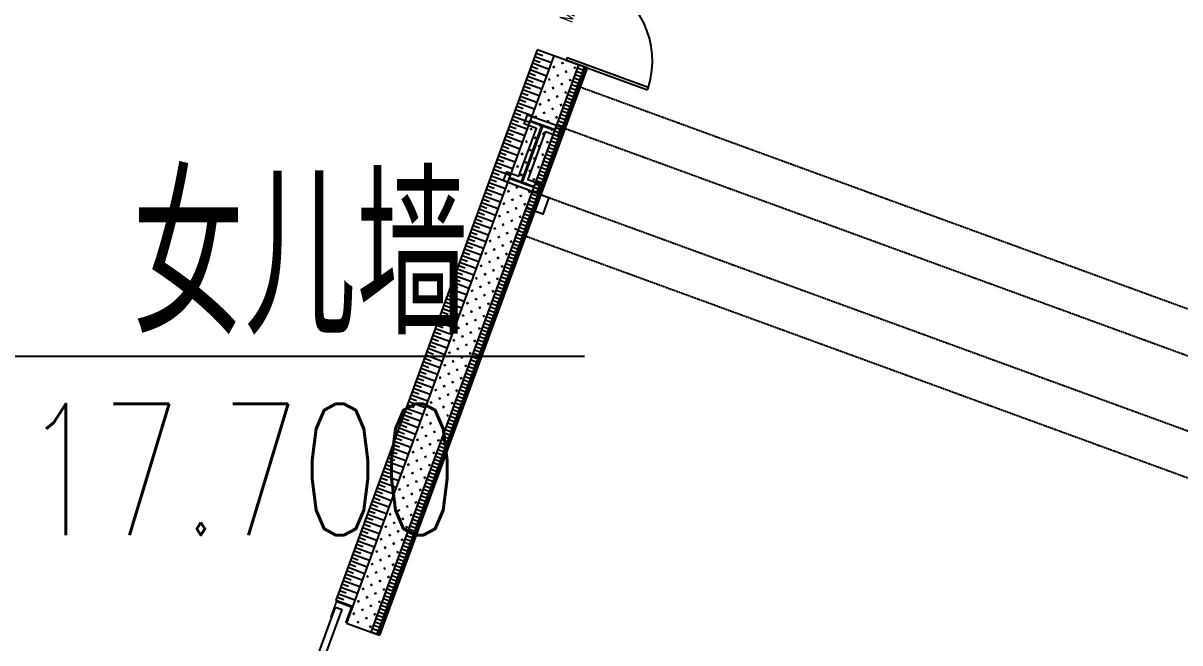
# Model space of a CAD drawing. Extents: x -111898 to 889894, y -2 to 1194865.
# Drawn here: x 566820 to 579928, y 919654 to 926682 of the extents above; entities that cross this region are included whole.
import ezdxf

# ---------------------------------------------------------------- set-up
doc = ezdxf.new("R2010")
doc.units = 0
doc.header["$LTSCALE"] = 10
doc.header["$MEASUREMENT"] = 0
doc.linetypes.add('10平面$0$10平面$0$DASH', pattern=[0.35, 0.25, -0.1])
doc.linetypes.add('10平面$0$DASH', pattern=[0.35, 0.25, -0.1])
doc.layers.get('Defpoints').update_dxf_attribs({"color": 210})
for name, color, linetype in [('0-WALL', 252, 'Continuous'), ('10平面$0$10平面$0$WINDOW', 4, 'Continuous'), ('10平面$0$10平面$0$WINDOW_TEXT', 7, 'Continuous'), ('10平面$0$99平面图例外参$0$A-HATCH-2', 251, 'Continuous'), ('10平面$0$A-LIN-V', 9, 'Continuous'), ('10平面$0$A-SFCE', 30, 'Continuous'), ('10平面$0$A-加建区域', 252, 'Continuous'), ('10平面$0$AS-WALL', 40, 'Continuous'), ('10平面$0$PUB_HATCH', 8, 'Continuous'), ('WALL', 252, 'Continuous')]:
    doc.layers.add(name, color=color, linetype=linetype)
doc.styles.add('10平面$0$10平面$0$_TCH_WINDOW', font='SIMPLEX', dxfattribs={"height": 3.5, "bigfont": 'GBCBIG'})
doc.styles.add('A-STANDARD', font='SIMPLEX', dxfattribs={"bigfont": 'GBCBIG'})
doc.styles.add('黑体', font='', dxfattribs={"height": 12})
doc.styles.get('黑体').set_extended_font_data('SimHei')

# ---------------------------------------------------------------- blocks, each defined once
blk = doc.blocks.new('10平面$0$DOOR2DLIB$SYSLIB$00000123')
at = {"color": 0}
for p, q in [((0.475, -0.001), (0.475, 0.752)), ((0.475, 0.752), (0.5, 0.752)), ((0.5, -0.001), (0.5, 0.752)), ((-0.5, 0), (-0.5, 0.252)), ((-0.475, 0.252), (-0.5, 0.252)), ((-0.475, 0), (-0.475, 0.252)), ((-0.475, 0), (-0.5, 0)), ((0.475, -0.001), (0.5, -0.001))]:
    blk.add_line(p, q, dxfattribs=at)
for centre, radius, start, end in [((0.505, -0.002), 0.755, 92.2493, 179.7238), ((-0.501, 0.003), 0.251, 359.7899, 84.0974)]:
    blk.add_arc(centre, radius, start, end, dxfattribs=at)
blk = doc.blocks.new('10平面$0$10平面$0$$DorLib2D$00000126')
at = {"color": 0, "linetype": 'Continuous'}
for p, q in [((-0.532, 0.5), (-0.532, 0.9)), ((0.532, 0.9), (0.532, 0.5))]:
    blk.add_line(p, q, dxfattribs=at)
at = {"color": 0, "linetype": '10平面$0$10平面$0$DASH'}
for p, q in [((-0.532, 0.9), (0.532, 0.9)), ((-0.532, 0.5), (0.532, 0.5))]:
    blk.add_line(p, q, dxfattribs=at)
blk = doc.blocks.new('10平面$0$3333')
at = {"layer": '10平面$0$A-SFCE', "const_width": 20}
blk.add_lwpolyline([(-227064, 766320), (-227064, 766510), (-227244, 766510), (-227244, 766320)], dxfattribs=at)
blk = doc.blocks.new('10平面$0$99平面图例外参$0$$LinePat$填挖边坡')
at = {"color": 0}
for p, q in [((0, 0), (0, -1500)), ((300, 0), (300, -600))]:
    blk.add_line(p, q, dxfattribs=at)
at = {"layer": 'Defpoints', "color": 0}
blk.add_point((600, 0), dxfattribs=at)

msp = doc.modelspace()

# ---------------------------------------------------------------- hatches: boundary and pattern name
at = {"layer": '0-WALL'}
h = msp.add_hatch(dxfattribs=at)
h.set_pattern_fill('草坪或沼泽', color=8, scale=400, angle=-0.200257)
h.set_pattern_definition([(359.79974, (-824318.4, 704905.5), (1605.5824, 1594.398), [240, -48, 64, -48, 240, -960]), (359.79974, (-824398.3, 704953.8), (1605.5824, 1594.398), [160, -120, 240, -120, 160, -800]), (359.79974, (-823836, 705591.9), (1605.5824, 1594.398), [200, -80, 200, -1120]), (359.79974, (-824634.9, 705914.7), (1605.5824, 1594.398), [80, -160, 80, -1280]), (89.79974, (-824474.9, 705914.1), (-1594.398, 1605.5824), [144, -1456]), (89.79974, (-823998.3, 704952.4), (-1594.398, 1605.5824), [160, -1440]), (89.79974, (-823596, 705591), (-1594.398, 1605.5824), [160, -1440]), (44.79974, (-823790.3, 704935.7), (5.5922, 1599.9902), [160, -2102.7417]), (134.79974, (-824206.3, 704937.2), (-1599.9902, 5.5922), [160, -2102.7417]), (63.23469, (-823838.3, 704943.9), (5.5922, 1599.99023), [160, -3417.7088]), (75.7635, (-823918.27, 704952.15), (5.59221, 1599.99023), [160, -6436.969]), (75.7635, (-823516.03, 705590.75), (5.59221, 1599.99023), [128, -6468.969]), (75.7635, (-824442.9, 705914), (5.59221, 1599.99023), [112, -6484.969]), (103.835987, (-824078.27, 704952.7), (5.59221, 1599.99023), [160, -6436.969]), (103.835987, (-823676.03, 705591.3), (5.59221, 1599.99023), [128, -6468.969]), (103.835987, (-824506.9, 705914.2), (5.59221, 1599.99023), [112, -6484.969]), (116.364795, (-824158.3, 704945), (5.5922, 1599.99023), [160, -3417.7069])])
edge = h.paths.add_edge_path()
edge.add_line((741503.08, 933538.38), (741712.87, 934018.57))
edge.add_line((741712.87, 934018.57), (745060.96, 941812.89))
edge.add_line((745060.96, 941812.89), (766890.86, 1001849.76))
edge.add_line((766890.86, 1001849.76), (760346.98, 1016169.02))
edge.add_line((760346.98, 1016169.02), (737579.78, 1026362.54))
edge.add_line((737579.78, 1026362.54), (720756.11, 1037729.77))
edge.add_line((720756.11, 1037729.77), (653654.65, 1067773.01))
edge.add_line((653654.65, 1067773.01), (467795.25, 820503.81))
edge.add_line((467795.25, 820503.81), (468143.58, 820404.89))
edge.add_line((468143.58, 820404.89), (647181.92, 1058601.18))
edge.add_line((647181.92, 1058601.18), (648464.56, 1058132.56))
edge.add_line((648464.56, 1058132.56), (650350.23, 1063296.8))
edge.add_line((650350.23, 1063296.8), (720796.15, 1037558.69))
edge.add_line((720796.15, 1037558.69), (718909.6, 1032395.07))
edge.add_line((718909.6, 1032395.07), (725484.49, 1029992.9))
edge.add_line((725484.49, 1029992.9), (726513.26, 1032808.65))
edge.add_line((726513.26, 1032808.65), (729331.07, 1031779.14))
edge.add_line((729331.07, 1031779.14), (728302.36, 1028963.46))
edge.add_line((728302.36, 1028963.46), (747084.56, 1022101.19))
edge.add_line((747084.56, 1022101.19), (755217.14, 1018452.95))
edge.add_arc((743028.5, 1006160.87), 17310.64, -14.619994, 45.242091, ccw=False)
edge.add_line((759778.64, 1001791.54), (760685.99, 1001458.08))
edge.add_line((760685.99, 1001458.08), (765094.65, 999847.31))
edge.add_line((765094.65, 999847.31), (740941.69, 933744.02))
edge.add_line((740941.69, 933744.02), (741503.08, 933538.38))
at = {"layer": '10平面$0$PUB_HATCH'}
h = msp.add_hatch(dxfattribs=at)
h.set_pattern_fill('石膏板', color=256, scale=30, angle=-20.070289, style=0)
h.set_pattern_definition([(24.929711, (581260.3, 187846.72), (-44.707476, 96.183378), [24, -82.06602]), (114.929711, (581417.13, 187789.42), (-96.183378, -44.707476), [24, -82.06602])])
h.paths.add_polyline_path([(570765.3, 919775.11), (573116.03, 926209.12), (572834.25, 926312.07), (570483.52, 919878.06)])

# ---------------------------------------------------------------- linework, layer by layer
at = {"layer": '0-WALL'}
msp.add_line((564439.71, 922906.92), (573181.91, 922906.92), dxfattribs=at)
at = {"layer": '10平面$0$A-LIN-V', "color": 8}
for p, q in [((572646.4, 926380.71), (570364.3, 920134.55)), ((572834.25, 926312.07), (572646.4, 926380.71)), ((573209.96, 926174.81), (570859.23, 919740.79)), ((573209.96, 926174.81), (573116.03, 926209.12)), ((570552.15, 920065.91), (570364.3, 920134.55))]:
    msp.add_line(p, q, dxfattribs=at)
at = {"layer": '10平面$0$A-加建区域'}
msp.add_line((570765.3, 919775.11), (570859.23, 919740.79), dxfattribs=at)
at = {"layer": '10平面$0$AS-WALL', "color": 8}
for p, q in [((572834.25, 926312.07), (570483.52, 919878.06)), ((573116.03, 926209.12), (572834.25, 926312.07)), ((570765.3, 919775.11), (573116.03, 926209.12)), ((570483.52, 919878.06), (570765.3, 919775.11))]:
    msp.add_line(p, q, dxfattribs=at)
at = {"layer": 'Defpoints', "color": 1}
msp.add_lwpolyline([(572522.34, 924584.18), (572590.98, 924772.04), (572778.83, 924703.4), (572710.2, 924515.55)], close=True, dxfattribs=at)
at = {"layer": 'WALL', "color": 8, "linetype": '10平面$0$DASH'}
for p, q in [((573084.07, 925975.93), (700167.61, 879544.67)), ((572912.48, 925506.3), (699996.03, 879075.03)), ((572637.94, 924754.88), (699721.49, 878323.61)), ((572466.35, 924285.24), (699549.9, 877853.98))]:
    msp.add_line(p, q, dxfattribs=at)
at = {"layer": 'WALL', "color": 8}
for points in [[(572536.77, 925643.56), (572912.48, 925506.3), (572874.04, 925401.1), (572736.91, 925451.2), (572539.24, 924910.18), (572676.38, 924860.08), (572637.94, 924754.88), (572262.23, 924892.15), (572300.67, 924997.34), (572437.8, 924947.24), (572635.47, 925488.26), (572498.33, 925538.37)], [(572566.58, 925579.44), (572848.36, 925476.49), (572844.24, 925465.22), (572707.11, 925515.32), (572475.12, 924880.37), (572612.25, 924830.27), (572608.14, 924819), (572326.35, 924921.95), (572330.47, 924933.22), (572467.61, 924883.12), (572699.59, 925518.07), (572562.46, 925568.17)]]:
    msp.add_lwpolyline(points, close=True, dxfattribs=at)

# ---------------------------------------------------------------- block references
at = {"layer": '10平面$0$10平面$0$WINDOW'}
ref = msp.add_blockref('10平面$0$DOOR2DLIB$SYSLIB$00000123', (573198.2, 926871.13), dxfattribs=dict(at, xscale=-1300, yscale=-1300, zscale=300, rotation=69.92971143552786))
ref.add_attrib('A', 'M1325', (573035.55, 926680.36), dxfattribs={"layer": '10平面$0$10平面$0$WINDOW_TEXT', "height": 148.75, "rotation": 69.929711, "style": '10平面$0$10平面$0$_TCH_WINDOW', "width": 0.705882})
ref = msp.add_blockref('10平面$0$10平面$0$$DorLib2D$00000126', (569797.17, 917999.51), dxfattribs=dict(at, xscale=-4000, yscale=-200, zscale=200, rotation=249.9297114343745))
ref.add_attrib('A', 'JLM4050', (569811.36, 917617.65), dxfattribs={"layer": '10平面$0$10平面$0$WINDOW_TEXT', "height": 148.75, "rotation": 69.929711, "style": '10平面$0$10平面$0$_TCH_WINDOW', "width": 0.705882})
at = {"layer": '10平面$0$99平面图例外参$0$A-HATCH-2', "color": 8}
for p, xscale, yscale, zscale, rotation in [((572618.9, 926305.45), 0.133534136545591, 0.1333333333333333, 0.1333333333333333, 69.92971143540704), ((572591.41, 926230.2), 0.133534136545591, 0.1333333333333333, 0.1333333333333333, 69.92971143540704), ((572536.41, 926079.69), 0.133534136545591, 0.1333333333333333, 0.1333333333333333, 69.92971143540704), ((572563.91, 926154.94), 0.133534136545591, 0.1333333333333333, 0.1333333333333333, 69.92971143540704), ((573168.72, 926061.93), -0.06676413255388877, 0.06666666666666667, 0.06666666666666667, 249.9297114356555), ((573182.47, 926099.55), -0.06676413255388877, 0.06666666666666667, 0.06666666666666667, 249.9297114356555), ((573196.21, 926137.18), -0.06676413255388877, 0.06666666666666667, 0.06666666666666667, 249.9297114356555), ((572481.42, 925929.18), 0.133534136545591, 0.1333333333333333, 0.1333333333333333, 69.92971143540704), ((572508.92, 926004.43), 0.133534136545591, 0.1333333333333333, 0.1333333333333333, 69.92971143540704), ((573113.73, 925911.42), -0.06676413255388877, 0.06666666666666667, 0.06666666666666667, 249.9297114356555), ((573127.48, 925949.05), -0.06676413255388877, 0.06666666666666667, 0.06666666666666667, 249.9297114356555), ((573141.22, 925986.68), -0.06676413255388877, 0.06666666666666667, 0.06666666666666667, 249.9297114356555), ((573154.97, 926024.3), -0.06676413255388877, 0.06666666666666667, 0.06666666666666667, 249.9297114356555), ((572426.43, 925778.67), 0.133534136545591, 0.1333333333333333, 0.1333333333333333, 69.92971143540704), ((572453.93, 925853.92), 0.133534136545591, 0.1333333333333333, 0.1333333333333333, 69.92971143540704), ((573072.49, 925798.55), -0.06676413255388877, 0.06666666666666667, 0.06666666666666667, 249.9297114356555), ((573086.24, 925836.17), -0.06676413255388877, 0.06666666666666667, 0.06666666666666667, 249.9297114356555), ((573099.98, 925873.8), -0.06676413255388877, 0.06666666666666667, 0.06666666666666667, 249.9297114356555), ((572398.94, 925703.41), 0.133534136545591, 0.1333333333333333, 0.1333333333333333, 69.92971143540704), ((573017.5, 925648.04), -0.06676413255388877, 0.06666666666666667, 0.06666666666666667, 249.9297114356555), ((573031.25, 925685.67), -0.06676413255388877, 0.06666666666666667, 0.06666666666666667, 249.9297114356555), ((573045, 925723.3), -0.06676413255388877, 0.06666666666666667, 0.06666666666666667, 249.9297114356555), ((573058.74, 925760.92), -0.06676413255388877, 0.06666666666666667, 0.06666666666666667, 249.9297114356555), ((572343.95, 925552.9), 0.133534136545591, 0.1333333333333333, 0.1333333333333333, 69.92971143540704), ((572371.44, 925628.16), 0.133534136545591, 0.1333333333333333, 0.1333333333333333, 69.92971143540704), ((572976.26, 925535.17), -0.06676413255388877, 0.06666666666666667, 0.06666666666666667, 249.9297114356555), ((572990.01, 925572.79), -0.06676413255388877, 0.06666666666666667, 0.06666666666666667, 249.9297114356555), ((573003.75, 925610.42), -0.06676413255388877, 0.06666666666666667, 0.06666666666666667, 249.9297114356555), ((572288.96, 925402.39), 0.133534136545591, 0.1333333333333333, 0.1333333333333333, 69.92971143540704), ((572316.45, 925477.65), 0.133534136545591, 0.1333333333333333, 0.1333333333333333, 69.92971143540704), ((572921.27, 925384.66), -0.06676413255388877, 0.06666666666666667, 0.06666666666666667, 249.9297114356555), ((572935.02, 925422.29), -0.06676413255388877, 0.06666666666666667, 0.06666666666666667, 249.9297114356555), ((572948.77, 925459.91), -0.06676413255388877, 0.06666666666666667, 0.06666666666666667, 249.9297114356555), ((572962.51, 925497.54), -0.06676413255388877, 0.06666666666666667, 0.06666666666666667, 249.9297114356555), ((572233.97, 925251.88), 0.133534136545591, 0.1333333333333333, 0.1333333333333333, 69.92971143540704), ((572261.46, 925327.14), 0.133534136545591, 0.1333333333333333, 0.1333333333333333, 69.92971143540704), ((572880.03, 925271.79), -0.06676413255388877, 0.06666666666666667, 0.06666666666666667, 249.9297114356555), ((572893.78, 925309.41), -0.06676413255388877, 0.06666666666666667, 0.06666666666666667, 249.9297114356555), ((572907.53, 925347.04), -0.06676413255388877, 0.06666666666666667, 0.06666666666666667, 249.9297114356555), ((572206.47, 925176.63), 0.133534136545591, 0.1333333333333333, 0.1333333333333333, 69.92971143540704), ((572825.04, 925121.28), -0.06676413255388877, 0.06666666666666667, 0.06666666666666667, 249.9297114356555), ((572838.79, 925158.91), -0.06676413255388877, 0.06666666666666667, 0.06666666666666667, 249.9297114356555), ((572852.54, 925196.53), -0.06676413255388877, 0.06666666666666667, 0.06666666666666667, 249.9297114356555), ((572866.28, 925234.16), -0.06676413255388877, 0.06666666666666667, 0.06666666666666667, 249.9297114356555), ((572151.48, 925026.12), 0.133534136545591, 0.1333333333333333, 0.1333333333333333, 69.92971143540704), ((572178.98, 925101.37), 0.133534136545591, 0.1333333333333333, 0.1333333333333333, 69.92971143540704), ((572783.8, 925008.41), -0.06676413255388877, 0.06666666666666667, 0.06666666666666667, 249.9297114356555), ((572797.55, 925046.03), -0.06676413255388877, 0.06666666666666667, 0.06666666666666667, 249.9297114356555), ((572811.3, 925083.66), -0.06676413255388877, 0.06666666666666667, 0.06666666666666667, 249.9297114356555), ((572096.49, 924875.61), 0.133534136545591, 0.1333333333333333, 0.1333333333333333, 69.92971143540704), ((572123.99, 924950.87), 0.133534136545591, 0.1333333333333333, 0.1333333333333333, 69.92971143540704), ((572728.81, 924857.9), -0.06676413255388877, 0.06666666666666667, 0.06666666666666667, 249.9297114356555), ((572742.56, 924895.53), -0.06676413255388877, 0.06666666666666667, 0.06666666666666667, 249.9297114356555), ((572756.31, 924933.15), -0.06676413255388877, 0.06666666666666667, 0.06666666666666667, 249.9297114356555), ((572770.06, 924970.78), -0.06676413255388877, 0.06666666666666667, 0.06666666666666667, 249.9297114356555), ((572041.5, 924725.1), 0.133534136545591, 0.1333333333333333, 0.1333333333333333, 69.92971143540704), ((572069, 924800.36), 0.133534136545591, 0.1333333333333333, 0.1333333333333333, 69.92971143540704), ((572687.57, 924745.02), -0.06676413255388877, 0.06666666666666667, 0.06666666666666667, 249.9297114356555), ((572701.32, 924782.65), -0.06676413255388877, 0.06666666666666667, 0.06666666666666667, 249.9297114356555), ((572715.07, 924820.28), -0.06676413255388877, 0.06666666666666667, 0.06666666666666667, 249.9297114356555), ((572014.01, 924649.85), 0.133534136545591, 0.1333333333333333, 0.1333333333333333, 69.92971143540704), ((572632.59, 924594.52), -0.06676413255388877, 0.06666666666666667, 0.06666666666666667, 249.9297114356555), ((572646.33, 924632.15), -0.06676413255388877, 0.06666666666666667, 0.06666666666666667, 249.9297114356555), ((572660.08, 924669.77), -0.06676413255388877, 0.06666666666666667, 0.06666666666666667, 249.9297114356555), ((572673.83, 924707.4), -0.06676413255388877, 0.06666666666666667, 0.06666666666666667, 249.9297114356555), ((571959.02, 924499.34), 0.133534136545591, 0.1333333333333333, 0.1333333333333333, 69.92971143540704), ((571986.51, 924574.59), 0.133534136545591, 0.1333333333333333, 0.1333333333333333, 69.92971143540704), ((572591.35, 924481.64), -0.06676413255388877, 0.06666666666666667, 0.06666666666666667, 249.9297114356555), ((572605.09, 924519.27), -0.06676413255388877, 0.06666666666666667, 0.06666666666666667, 249.9297114356555), ((572618.84, 924556.9), -0.06676413255388877, 0.06666666666666667, 0.06666666666666667, 249.9297114356555), ((571904.03, 924348.83), 0.133534136545591, 0.1333333333333333, 0.1333333333333333, 69.92971143540704), ((571931.52, 924424.08), 0.133534136545591, 0.1333333333333333, 0.1333333333333333, 69.92971143540704), ((572536.36, 924331.14), -0.06676413255388877, 0.06666666666666667, 0.06666666666666667, 249.9297114356555), ((572550.1, 924368.77), -0.06676413255388877, 0.06666666666666667, 0.06666666666666667, 249.9297114356555), ((572563.85, 924406.39), -0.06676413255388877, 0.06666666666666667, 0.06666666666666667, 249.9297114356555), ((572577.6, 924444.02), -0.06676413255388877, 0.06666666666666667, 0.06666666666666667, 249.9297114356555), ((571849.04, 924198.32), 0.133534136545591, 0.1333333333333333, 0.1333333333333333, 69.92971143540704), ((571876.53, 924273.57), 0.133534136545591, 0.1333333333333333, 0.1333333333333333, 69.92971143540704), ((572495.12, 924218.26), -0.06676413255388877, 0.06666666666666667, 0.06666666666666667, 249.9297114356555), ((572508.86, 924255.89), -0.06676413255388877, 0.06666666666666667, 0.06666666666666667, 249.9297114356555), ((572522.61, 924293.51), -0.06676413255388877, 0.06666666666666667, 0.06666666666666667, 249.9297114356555), ((571821.54, 924123.06), 0.133534136545591, 0.1333333333333333, 0.1333333333333333, 69.92971143540704), ((572453.88, 924105.39), -0.06676413255388877, 0.06666666666666667, 0.06666666666666667, 249.9297114356555), ((572467.62, 924143.01), -0.06676413255388877, 0.06666666666666667, 0.06666666666666667, 249.9297114356555), ((572481.37, 924180.64), -0.06676413255388877, 0.06666666666666667, 0.06666666666666667, 249.9297114356555), ((571766.55, 923972.55), 0.133534136545591, 0.1333333333333333, 0.1333333333333333, 69.92971143540704), ((571794.05, 924047.81), 0.133534136545591, 0.1333333333333333, 0.1333333333333333, 69.92971143540704), ((572398.89, 923954.88), -0.06676413255388877, 0.06666666666666667, 0.06666666666666667, 249.9297114356555), ((572412.63, 923992.51), -0.06676413255388877, 0.06666666666666667, 0.06666666666666667, 249.9297114356555), ((572426.38, 924030.13), -0.06676413255388877, 0.06666666666666667, 0.06666666666666667, 249.9297114356555), ((572440.13, 924067.76), -0.06676413255388877, 0.06666666666666667, 0.06666666666666667, 249.9297114356555), ((571711.56, 923822.04), 0.133534136545591, 0.1333333333333333, 0.1333333333333333, 69.92971143540704), ((571739.06, 923897.3), 0.133534136545591, 0.1333333333333333, 0.1333333333333333, 69.92971143540704), ((572357.65, 923842), -0.06676413255388877, 0.06666666666666667, 0.06666666666666667, 249.9297114356555), ((572371.39, 923879.63), -0.06676413255388877, 0.06666666666666667, 0.06666666666666667, 249.9297114356555), ((572385.14, 923917.26), -0.06676413255388877, 0.06666666666666667, 0.06666666666666667, 249.9297114356555), ((571656.57, 923671.53), 0.133534136545591, 0.1333333333333333, 0.1333333333333333, 69.92971143540704), ((571684.07, 923746.79), 0.133534136545591, 0.1333333333333333, 0.1333333333333333, 69.92971143540704), ((572302.66, 923691.5), -0.06676413255388877, 0.06666666666666667, 0.06666666666666667, 249.9297114356555), ((572316.41, 923729.13), -0.06676413255388877, 0.06666666666666667, 0.06666666666666667, 249.9297114356555), ((572330.15, 923766.75), -0.06676413255388877, 0.06666666666666667, 0.06666666666666667, 249.9297114356555), ((572343.9, 923804.38), -0.06676413255388877, 0.06666666666666667, 0.06666666666666667, 249.9297114356555), ((571629.07, 923596.28), 0.133534136545591, 0.1333333333333333, 0.1333333333333333, 69.92971143540704), ((572261.42, 923578.62), -0.06676413255388877, 0.06666666666666667, 0.06666666666666667, 249.9297114356555), ((572275.16, 923616.25), -0.06676413255388877, 0.06666666666666667, 0.06666666666666667, 249.9297114356555), ((572288.91, 923653.88), -0.06676413255388877, 0.06666666666666667, 0.06666666666666667, 249.9297114356555), ((571574.08, 923445.77), 0.133534136545591, 0.1333333333333333, 0.1333333333333333, 69.92971143540704), ((571601.58, 923521.02), 0.133534136545591, 0.1333333333333333, 0.1333333333333333, 69.92971143540704), ((572206.43, 923428.12), -0.06676413255388877, 0.06666666666666667, 0.06666666666666667, 249.9297114356555), ((572220.18, 923465.75), -0.06676413255388877, 0.06666666666666667, 0.06666666666666667, 249.9297114356555), ((572233.92, 923503.37), -0.06676413255388877, 0.06666666666666667, 0.06666666666666667, 249.9297114356555), ((572247.67, 923541), -0.06676413255388877, 0.06666666666666667, 0.06666666666666667, 249.9297114356555), ((571519.09, 923295.26), 0.133534136545591, 0.1333333333333333, 0.1333333333333333, 69.92971143540704), ((571546.59, 923370.51), 0.133534136545591, 0.1333333333333333, 0.1333333333333333, 69.92971143540704), ((572165.19, 923315.24), -0.06676413255388877, 0.06666666666666667, 0.06666666666666667, 249.9297114356555), ((572178.94, 923352.87), -0.06676413255388877, 0.06666666666666667, 0.06666666666666667, 249.9297114356555), ((572192.68, 923390.49), -0.06676413255388877, 0.06666666666666667, 0.06666666666666667, 249.9297114356555), ((571491.6, 923220), 0.133534136545591, 0.1333333333333333, 0.1333333333333333, 69.92971143540704), ((572110.2, 923164.74), -0.06676413255388877, 0.06666666666666667, 0.06666666666666667, 249.9297114356555), ((572123.95, 923202.37), -0.06676413255388877, 0.06666666666666667, 0.06666666666666667, 249.9297114356555), ((572137.69, 923239.99), -0.06676413255388877, 0.06666666666666667, 0.06666666666666667, 249.9297114356555), ((572151.44, 923277.62), -0.06676413255388877, 0.06666666666666667, 0.06666666666666667, 249.9297114356555), ((571436.61, 923069.49), 0.133534136545591, 0.1333333333333333, 0.1333333333333333, 69.92971143540704), ((571464.1, 923144.75), 0.133534136545591, 0.1333333333333333, 0.1333333333333333, 69.92971143540704), ((572068.96, 923051.86), -0.06676413255388877, 0.06666666666666667, 0.06666666666666667, 249.9297114356555), ((572082.71, 923089.49), -0.06676413255388877, 0.06666666666666667, 0.06666666666666667, 249.9297114356555), ((572096.45, 923127.11), -0.06676413255388877, 0.06666666666666667, 0.06666666666666667, 249.9297114356555), ((571381.62, 922918.98), 0.133534136545591, 0.1333333333333333, 0.1333333333333333, 69.92971143540704), ((571409.11, 922994.24), 0.133534136545591, 0.1333333333333333, 0.1333333333333333, 69.92971143540704), ((572013.97, 922901.36), -0.06676413255388877, 0.06666666666666667, 0.06666666666666667, 249.9297114356555), ((572027.72, 922938.98), -0.06676413255388877, 0.06666666666666667, 0.06666666666666667, 249.9297114356555), ((572041.47, 922976.61), -0.06676413255388877, 0.06666666666666667, 0.06666666666666667, 249.9297114356555), ((572055.21, 923014.24), -0.06676413255388877, 0.06666666666666667, 0.06666666666666667, 249.9297114356555), ((571326.63, 922768.47), 0.133534136545591, 0.1333333333333333, 0.1333333333333333, 69.92971143540704), ((571354.12, 922843.73), 0.133534136545591, 0.1333333333333333, 0.1333333333333333, 69.92971143540704), ((571972.73, 922788.48), -0.06676413255388877, 0.06666666666666667, 0.06666666666666667, 249.9297114356555), ((571986.48, 922826.11), -0.06676413255388877, 0.06666666666666667, 0.06666666666666667, 249.9297114356555), ((572000.23, 922863.73), -0.06676413255388877, 0.06666666666666667, 0.06666666666666667, 249.9297114356555), ((571299.13, 922693.22), 0.133534136545591, 0.1333333333333333, 0.1333333333333333, 69.92971143540704), ((571917.74, 922637.98), -0.06676413255388877, 0.06666666666666667, 0.06666666666666667, 249.9297114356555), ((571931.49, 922675.6), -0.06676413255388877, 0.06666666666666667, 0.06666666666666667, 249.9297114356555), ((571945.24, 922713.23), -0.06676413255388877, 0.06666666666666667, 0.06666666666666667, 249.9297114356555), ((571958.98, 922750.86), -0.06676413255388877, 0.06666666666666667, 0.06666666666666667, 249.9297114356555), ((571244.14, 922542.71), 0.133534136545591, 0.1333333333333333, 0.1333333333333333, 69.92971143540704), ((571271.64, 922617.96), 0.133534136545591, 0.1333333333333333, 0.1333333333333333, 69.92971143540704), ((571876.5, 922525.1), -0.06676413255388877, 0.06666666666666667, 0.06666666666666667, 249.9297114356555), ((571890.25, 922562.73), -0.06676413255388877, 0.06666666666666667, 0.06666666666666667, 249.9297114356555), ((571904, 922600.35), -0.06676413255388877, 0.06666666666666667, 0.06666666666666667, 249.9297114356555), ((571189.15, 922392.2), 0.133534136545591, 0.1333333333333333, 0.1333333333333333, 69.92971143540704), ((571216.65, 922467.45), 0.133534136545591, 0.1333333333333333, 0.1333333333333333, 69.92971143540704), ((571821.51, 922374.6), -0.06676413255388877, 0.06666666666666667, 0.06666666666666667, 249.9297114356555), ((571835.26, 922412.22), -0.06676413255388877, 0.06666666666666667, 0.06666666666666667, 249.9297114356555), ((571849.01, 922449.85), -0.06676413255388877, 0.06666666666666667, 0.06666666666666667, 249.9297114356555), ((571862.76, 922487.48), -0.06676413255388877, 0.06666666666666667, 0.06666666666666667, 249.9297114356555), ((571134.16, 922241.69), 0.133534136545591, 0.1333333333333333, 0.1333333333333333, 69.92971143540704), ((571161.66, 922316.94), 0.133534136545591, 0.1333333333333333, 0.1333333333333333, 69.92971143540704), ((571780.27, 922261.72), -0.06676413255388877, 0.06666666666666667, 0.06666666666666667, 249.9297114356555), ((571794.02, 922299.35), -0.06676413255388877, 0.06666666666666667, 0.06666666666666667, 249.9297114356555), ((571807.77, 922336.97), -0.06676413255388877, 0.06666666666666667, 0.06666666666666667, 249.9297114356555), ((571106.67, 922166.43), 0.133534136545591, 0.1333333333333333, 0.1333333333333333, 69.92971143540704), ((571725.29, 922111.22), -0.06676413255388877, 0.06666666666666667, 0.06666666666666667, 249.9297114356555), ((571739.03, 922148.84), -0.06676413255388877, 0.06666666666666667, 0.06666666666666667, 249.9297114356555), ((571752.78, 922186.47), -0.06676413255388877, 0.06666666666666667, 0.06666666666666667, 249.9297114356555), ((571766.53, 922224.09), -0.06676413255388877, 0.06666666666666667, 0.06666666666666667, 249.9297114356555), ((571051.68, 922015.92), 0.133534136545591, 0.1333333333333333, 0.1333333333333333, 69.92971143540704), ((571079.17, 922091.18), 0.133534136545591, 0.1333333333333333, 0.1333333333333333, 69.92971143540704), ((571684.04, 921998.34), -0.06676413255388877, 0.06666666666666667, 0.06666666666666667, 249.9297114356555), ((571697.79, 922035.97), -0.06676413255388877, 0.06666666666666667, 0.06666666666666667, 249.9297114356555), ((571711.54, 922073.59), -0.06676413255388877, 0.06666666666666667, 0.06666666666666667, 249.9297114356555), ((570996.69, 921865.41), 0.133534136545591, 0.1333333333333333, 0.1333333333333333, 69.92971143540704), ((571024.18, 921940.67), 0.133534136545591, 0.1333333333333333, 0.1333333333333333, 69.92971143540704), ((571629.06, 921847.84), -0.06676413255388877, 0.06666666666666667, 0.06666666666666667, 249.9297114356555), ((571642.8, 921885.46), -0.06676413255388877, 0.06666666666666667, 0.06666666666666667, 249.9297114356555), ((571656.55, 921923.09), -0.06676413255388877, 0.06666666666666667, 0.06666666666666667, 249.9297114356555), ((571670.3, 921960.71), -0.06676413255388877, 0.06666666666666667, 0.06666666666666667, 249.9297114356555), ((570941.7, 921714.9), 0.133534136545591, 0.1333333333333333, 0.1333333333333333, 69.92971143540704), ((570969.19, 921790.16), 0.133534136545591, 0.1333333333333333, 0.1333333333333333, 69.92971143540704), ((571587.82, 921734.96), -0.06676413255388877, 0.06666666666666667, 0.06666666666666667, 249.9297114356555), ((571601.56, 921772.58), -0.06676413255388877, 0.06666666666666667, 0.06666666666666667, 249.9297114356555), ((571615.31, 921810.21), -0.06676413255388877, 0.06666666666666667, 0.06666666666666667, 249.9297114356555), ((570914.2, 921639.65), 0.133534136545591, 0.1333333333333333, 0.1333333333333333, 69.92971143540704), ((571532.83, 921584.46), -0.06676413255388877, 0.06666666666666667, 0.06666666666666667, 249.9297114356555), ((571546.58, 921622.08), -0.06676413255388877, 0.06666666666666667, 0.06666666666666667, 249.9297114356555), ((571560.32, 921659.71), -0.06676413255388877, 0.06666666666666667, 0.06666666666666667, 249.9297114356555), ((571574.07, 921697.33), -0.06676413255388877, 0.06666666666666667, 0.06666666666666667, 249.9297114356555), ((570859.21, 921489.14), 0.133534136545591, 0.1333333333333333, 0.1333333333333333, 69.92971143540704), ((570886.71, 921564.39), 0.133534136545591, 0.1333333333333333, 0.1333333333333333, 69.92971143540704), ((571491.59, 921471.58), -0.06676413255388877, 0.06666666666666667, 0.06666666666666667, 249.9297114356555), ((571505.33, 921509.2), -0.06676413255388877, 0.06666666666666667, 0.06666666666666667, 249.9297114356555), ((571519.08, 921546.83), -0.06676413255388877, 0.06666666666666667, 0.06666666666666667, 249.9297114356555), ((570804.22, 921338.63), 0.133534136545591, 0.1333333333333333, 0.1333333333333333, 69.92971143540704), ((570831.72, 921413.88), 0.133534136545591, 0.1333333333333333, 0.1333333333333333, 69.92971143540704), ((571436.6, 921321.07), -0.06676413255388877, 0.06666666666666667, 0.06666666666666667, 249.9297114356555), ((571450.35, 921358.7), -0.06676413255388877, 0.06666666666666667, 0.06666666666666667, 249.9297114356555), ((571464.09, 921396.33), -0.06676413255388877, 0.06666666666666667, 0.06666666666666667, 249.9297114356555), ((571477.84, 921433.95), -0.06676413255388877, 0.06666666666666667, 0.06666666666666667, 249.9297114356555), ((570749.23, 921188.12), 0.133534136545591, 0.1333333333333333, 0.1333333333333333, 69.92971143540704), ((570776.72, 921263.37), 0.133534136545591, 0.1333333333333333, 0.1333333333333333, 69.92971143540704), ((571395.36, 921208.2), -0.06676413255388877, 0.06666666666666667, 0.06666666666666667, 249.9297114356555), ((571409.11, 921245.82), -0.06676413255388877, 0.06666666666666667, 0.06666666666666667, 249.9297114356555), ((571422.85, 921283.45), -0.06676413255388877, 0.06666666666666667, 0.06666666666666667, 249.9297114356555), ((570721.73, 921112.86), 0.133534136545591, 0.1333333333333333, 0.1333333333333333, 69.92971143540704), ((571340.37, 921057.69), -0.06676413255388877, 0.06666666666666667, 0.06666666666666667, 249.9297114356555), ((571354.12, 921095.32), -0.06676413255388877, 0.06666666666666667, 0.06666666666666667, 249.9297114356555), ((571367.86, 921132.95), -0.06676413255388877, 0.06666666666666667, 0.06666666666666667, 249.9297114356555), ((571381.61, 921170.57), -0.06676413255388877, 0.06666666666666667, 0.06666666666666667, 249.9297114356555), ((570666.74, 920962.35), 0.133534136545591, 0.1333333333333333, 0.1333333333333333, 69.92971143540704), ((570694.24, 921037.61), 0.133534136545591, 0.1333333333333333, 0.1333333333333333, 69.92971143540704), ((571299.13, 920944.82), -0.06676413255388877, 0.06666666666666667, 0.06666666666666667, 249.9297114356555), ((571312.88, 920982.44), -0.06676413255388877, 0.06666666666666667, 0.06666666666666667, 249.9297114356555), ((571326.62, 921020.07), -0.06676413255388877, 0.06666666666666667, 0.06666666666666667, 249.9297114356555), ((570611.75, 920811.84), 0.133534136545591, 0.1333333333333333, 0.1333333333333333, 69.92971143540704), ((570639.25, 920887.1), 0.133534136545591, 0.1333333333333333, 0.1333333333333333, 69.92971143540704), ((571244.14, 920794.31), -0.06676413255388877, 0.06666666666666667, 0.06666666666666667, 249.9297114356555), ((571257.89, 920831.94), -0.06676413255388877, 0.06666666666666667, 0.06666666666666667, 249.9297114356555), ((571271.64, 920869.56), -0.06676413255388877, 0.06666666666666667, 0.06666666666666667, 249.9297114356555), ((571285.38, 920907.19), -0.06676413255388877, 0.06666666666666667, 0.06666666666666667, 249.9297114356555), ((570556.76, 920661.33), 0.133534136545591, 0.1333333333333333, 0.1333333333333333, 69.92971143540704), ((570584.26, 920736.59), 0.133534136545591, 0.1333333333333333, 0.1333333333333333, 69.92971143540704), ((571202.9, 920681.44), -0.06676413255388877, 0.06666666666666667, 0.06666666666666667, 249.9297114356555), ((571216.65, 920719.06), -0.06676413255388877, 0.06666666666666667, 0.06666666666666667, 249.9297114356555), ((571230.39, 920756.69), -0.06676413255388877, 0.06666666666666667, 0.06666666666666667, 249.9297114356555), ((570529.27, 920586.08), 0.133534136545591, 0.1333333333333333, 0.1333333333333333, 69.92971143540704), ((571147.91, 920530.93), -0.06676413255388877, 0.06666666666666667, 0.06666666666666667, 249.9297114356555), ((571161.66, 920568.56), -0.06676413255388877, 0.06666666666666667, 0.06666666666666667, 249.9297114356555), ((571175.41, 920606.18), -0.06676413255388877, 0.06666666666666667, 0.06666666666666667, 249.9297114356555), ((571189.15, 920643.81), -0.06676413255388877, 0.06666666666666667, 0.06666666666666667, 249.9297114356555), ((570474.28, 920435.57), 0.133534136545591, 0.1333333333333333, 0.1333333333333333, 69.92971143540704), ((570501.77, 920510.82), 0.133534136545591, 0.1333333333333333, 0.1333333333333333, 69.92971143540704), ((571106.67, 920418.05), -0.06676413255388877, 0.06666666666666667, 0.06666666666666667, 249.9297114356555), ((571120.42, 920455.68), -0.06676413255388877, 0.06666666666666667, 0.06666666666666667, 249.9297114356555), ((571134.17, 920493.31), -0.06676413255388877, 0.06666666666666667, 0.06666666666666667, 249.9297114356555), ((570419.29, 920285.06), 0.133534136545591, 0.1333333333333333, 0.1333333333333333, 69.92971143540704), ((570446.78, 920360.31), 0.133534136545591, 0.1333333333333333, 0.1333333333333333, 69.92971143540704), ((571051.68, 920267.55), -0.06676413255388877, 0.06666666666666667, 0.06666666666666667, 249.9297114356555), ((571065.43, 920305.18), -0.06676413255388877, 0.06666666666666667, 0.06666666666666667, 249.9297114356555), ((571079.18, 920342.8), -0.06676413255388877, 0.06666666666666667, 0.06666666666666667, 249.9297114356555), ((571092.92, 920380.43), -0.06676413255388877, 0.06666666666666667, 0.06666666666666667, 249.9297114356555), ((570364.3, 920134.55), 0.133534136545591, 0.1333333333333333, 0.1333333333333333, 69.92971143540704), ((570391.79, 920209.8), 0.133534136545591, 0.1333333333333333, 0.1333333333333333, 69.92971143540704), ((571010.44, 920154.67), -0.06676413255388877, 0.06666666666666667, 0.06666666666666667, 249.9297114356555), ((571024.19, 920192.3), -0.06676413255388877, 0.06666666666666667, 0.06666666666666667, 249.9297114356555), ((571037.94, 920229.93), -0.06676413255388877, 0.06666666666666667, 0.06666666666666667, 249.9297114356555), ((570969.2, 920041.8), -0.06676413255388877, 0.06666666666666667, 0.06666666666666667, 249.9297114356555), ((570982.95, 920079.42), -0.06676413255388877, 0.06666666666666667, 0.06666666666666667, 249.9297114356555), ((570996.7, 920117.05), -0.06676413255388877, 0.06666666666666667, 0.06666666666666667, 249.9297114356555), ((570914.21, 919891.29), -0.06676413255388877, 0.06666666666666667, 0.06666666666666667, 249.9297114356555), ((570927.96, 919928.92), -0.06676413255388877, 0.06666666666666667, 0.06666666666666667, 249.9297114356555), ((570941.71, 919966.54), -0.06676413255388877, 0.06666666666666667, 0.06666666666666667, 249.9297114356555), ((570955.46, 920004.17), -0.06676413255388877, 0.06666666666666667, 0.06666666666666667, 249.9297114356555), ((570872.97, 919778.42), -0.06676413255388877, 0.06666666666666667, 0.06666666666666667, 249.9297114356555), ((570886.72, 919816.04), -0.06676413255388877, 0.06666666666666667, 0.06666666666666667, 249.9297114356555), ((570900.47, 919853.67), -0.06676413255388877, 0.06666666666666667, 0.06666666666666667, 249.9297114356555), ((570859.23, 919740.79), -0.06676413255388877, 0.06666666666666667, 0.06666666666666667, 249.9297114356555)]:
    msp.add_blockref('10平面$0$99平面图例外参$0$$LinePat$填挖边坡', p, dxfattribs=dict(at, xscale=xscale, yscale=yscale, zscale=zscale, rotation=rotation))
at = {"layer": '10平面$0$A-SFCE', "rotation": 339.9297114345931}
msp.add_blockref('10平面$0$3333', (520769.15, 122176.09), dxfattribs=at)

# ---------------------------------------------------------------- texts
at = {"layer": '0-WALL', "style": '黑体'}
msp.add_text('耐火等级一级', height=2406.438, rotation=339.929711, dxfattribs=at).set_placement((568767.38, 931338.12))
at = {"layer": '0-WALL', "color": 7, "style": 'A-STANDARD'}
msp.add_text('女儿墙', height=1762.963, dxfattribs=at).set_placement((568056.65, 923151.43))
at = {"layer": '0-WALL', "color": 7, "style": 'A-STANDARD', "width": 0.705882}
msp.add_text('17.700', height=1487.5, dxfattribs=at).set_placement((566809.43, 920876.43))

doc.saveas('drawing.dxf')
